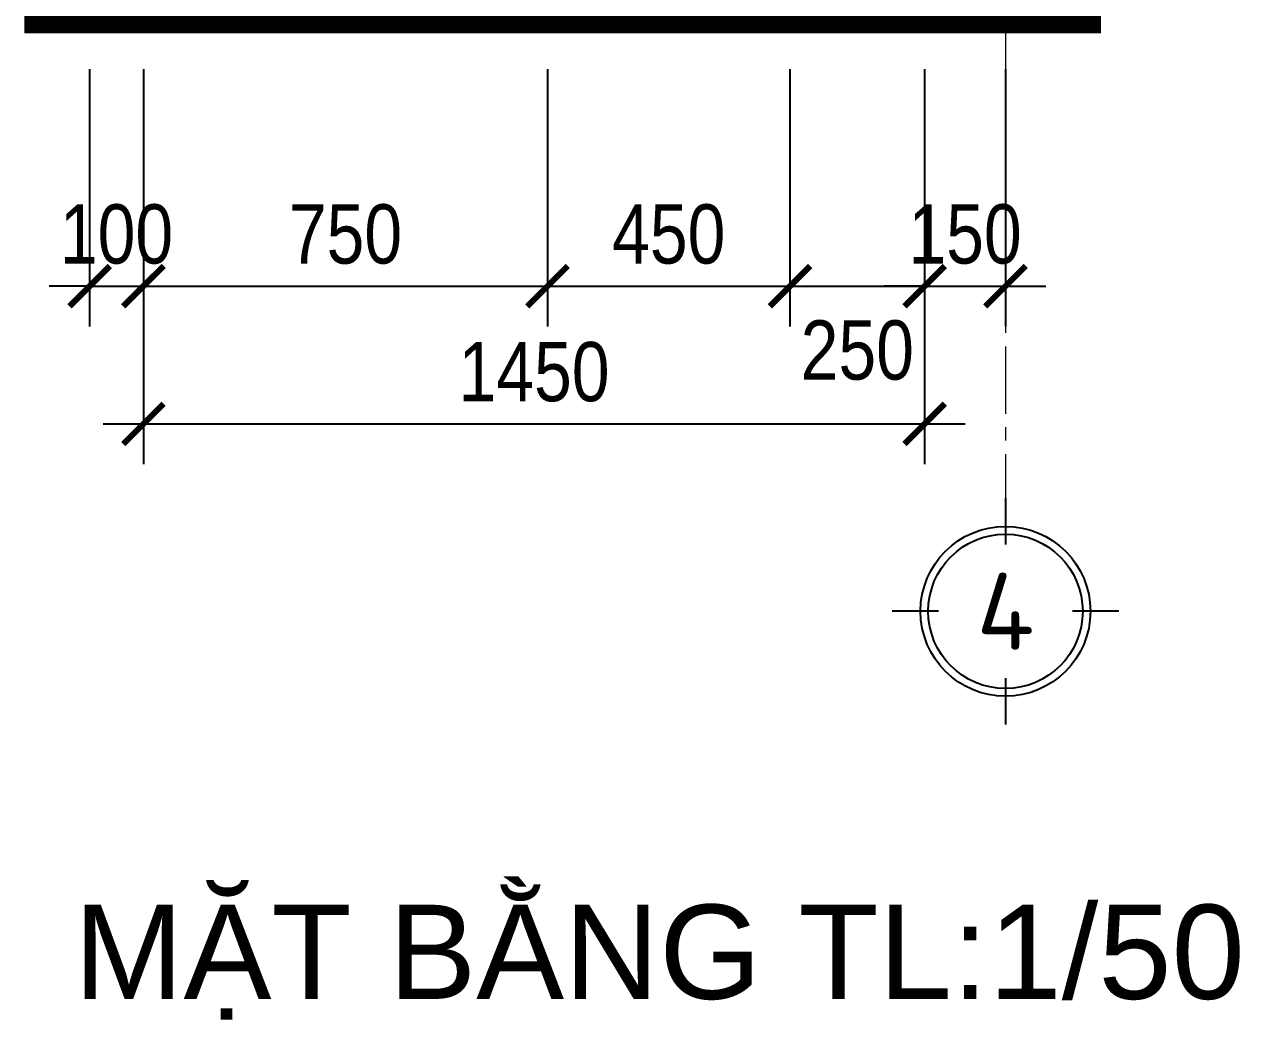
# Model space of a CAD drawing. Header units: inches. Extents: x 236662 to 497023, y -248575 to 81795.
# Drawn here: x 289287 to 291543, y -228964 to -227116 of the extents above; entities that cross this region are included whole.
import ezdxf
from ezdxf.enums import TextEntityAlignment as Align

# ---------------------------------------------------------------- set-up
doc = ezdxf.new("R2010")
doc.units = ezdxf.units.IN
doc.header["$LTSCALE"] = 10
doc.header["$MEASUREMENT"] = 0
doc.linetypes.add('ACAD_ISO02W100', pattern=[15, 12, -3])
doc.linetypes.add('CENTER', pattern=[2, 1.25, -0.25, 0.25, -0.25])
for name, color, linetype in [('01. HP_TEXT', 9, 'Continuous'), ('07. HP_KY HIEU', 43, 'Continuous'), ('07. HP_KY HIEU @ 1', 43, 'Continuous'), ('08. HP_DIM', 118, 'Continuous'), ('TEXT', 2, 'Continuous')]:
    doc.layers.add(name, color=color, linetype=linetype)
doc.layers.add('05. HP_TRUC', color=251, linetype='CENTER', lineweight=5)
doc.styles.add('ISOCP50', font='isocpeur.ttf')
doc.styles.add('TEXT (none)', font='arial.ttf')
doc.styles.add('text2', font='VHELVCN.TTF')
doc.dimstyles.new('AL-100 (1-50)', dxfattribs={"dimscale": 0.5, "dimtxt": 220, "dimasz": 150, "dimexe": 150, "dimexo": 150, "dimgap": 80, "dimtad": 1, "dimdec": 0, "dimzin": 9, "dimtxsty": 'text2', "dimblk": 'ARCHTICK', "dimcen": 1, "dimdle": 150, "dimclrd": 256, "dimclre": 256, "dimclrt": 7, "dimadec": 0, "dimazin": 0, "dimtfac": 1, "dimtdec": 0, "dimtix": 1, "dimtmove": 2, "dimatfit": 3, "dimldrblk": 'ARCHTICK', "dimfxl": 1, "dimtolj": 1, "dimtzin": 0, "dimlwd": -1, "dimlwe": -1, "dimarcsym": 0})

# ---------------------------------------------------------------- blocks, each defined once
blk = doc.blocks.new('grid test1')
at = {"ltscale": 20}
for p, q in [((0, 440), (0, 260)), ((-260, 0), (-440, 0)), ((440, 0), (260, 0)), ((0, -260), (0, -440))]:
    blk.add_line(p, q, dxfattribs=at)
at = {"color": 251, "ltscale": 20, "true_color": 0x636466}
for radius in [330, 300]:
    blk.add_circle((0, 0), radius, dxfattribs=at)
at = {"layer": '01. HP_TEXT', "color": 2, "ltscale": 20, "true_color": 0xf1eb1f, "style": 'ISOCP50'}
blk.add_attdef('GRID', text='', height=300, dxfattribs=at).set_placement((-36.9, 0.3), align=Align.MIDDLE_CENTER)
blk = doc.blocks.new('_ArchTick')
at = {"color": 0, "linetype": 'ByBlock', "const_width": 0.15}
blk.add_lwpolyline([(-0.5, -0.5), (0.5, 0.5)], dxfattribs=at)
blk = doc.blocks.new('*D874')
at = {"layer": '08. HP_DIM', "transparency": 16777216}
for p, q in [((289408.5, -227199.2), (289408.5, -227677.2)), ((289508.5, -227199.2), (289508.5, -227677.2)), ((289408.5, -227602.2), (289333.5, -227602.2)), ((289408.5, -227602.2), (289508.5, -227602.2)), ((289508.5, -227602.2), (289583.5, -227602.2))]:
    blk.add_line(p, q, dxfattribs=at)
at = {"layer": 'Defpoints', "color": 0, "transparency": 16777216}
for p in [(289408.5, -227124.2), (289508.5, -227124.2), (289508.5, -227602.2)]:
    blk.add_point(p, dxfattribs=at)
at = {"layer": '08. HP_DIM', "transparency": 16777216, "xscale": 75, "yscale": 75, "zscale": 75}
blk.add_blockref('_ArchTick', (289408.5, -227602.2), dxfattribs=at)
at = {"layer": '08. HP_DIM', "transparency": 16777216, "xscale": 75, "yscale": 75, "zscale": 75, "rotation": 180}
blk.add_blockref('_ArchTick', (289508.5, -227602.2), dxfattribs=at)
at = {"layer": '08. HP_DIM', "color": 7, "transparency": 16777216, "insert": (289458.5, -227506), "char_height": 110, "attachment_point": 5, "style": 'text2'}
blk.add_mtext('\\A1;100', dxfattribs=at)
blk = doc.blocks.new('*D875')
at = {"layer": '08. HP_DIM', "transparency": 16777216}
for p, q in [((289508.5, -227199.2), (289508.5, -227677.2)), ((290258.5, -227199.2), (290258.5, -227677.2)), ((289433.5, -227602.2), (290333.5, -227602.2))]:
    blk.add_line(p, q, dxfattribs=at)
at = {"layer": 'Defpoints', "color": 0, "transparency": 16777216}
for p in [(289508.5, -227124.2), (290258.5, -227124.2), (290258.5, -227602.2)]:
    blk.add_point(p, dxfattribs=at)
at = {"layer": '08. HP_DIM', "transparency": 16777216, "xscale": 75, "yscale": 75, "zscale": 75, "rotation": 180}
blk.add_blockref('_ArchTick', (289508.5, -227602.2), dxfattribs=at)
at = {"layer": '08. HP_DIM', "transparency": 16777216, "xscale": 75, "yscale": 75, "zscale": 75}
blk.add_blockref('_ArchTick', (290258.5, -227602.2), dxfattribs=at)
at = {"layer": '08. HP_DIM', "color": 7, "transparency": 16777216, "insert": (289883.5, -227506), "char_height": 110, "attachment_point": 5, "style": 'text2'}
blk.add_mtext('\\A1;750', dxfattribs=at)
blk = doc.blocks.new('*D864')
at = {"layer": '08. HP_DIM', "transparency": 16777216}
for p, q in [((290258.5, -227199.2), (290258.5, -227677.2)), ((290708.5, -227199.2), (290708.5, -227677.2)), ((290183.5, -227602.2), (290783.5, -227602.2))]:
    blk.add_line(p, q, dxfattribs=at)
at = {"layer": 'Defpoints', "color": 0, "transparency": 16777216}
for p in [(290258.5, -227124.2), (290708.5, -227124.2), (290708.5, -227602.2)]:
    blk.add_point(p, dxfattribs=at)
at = {"layer": '08. HP_DIM', "transparency": 16777216, "xscale": 75, "yscale": 75, "zscale": 75, "rotation": 180}
blk.add_blockref('_ArchTick', (290258.5, -227602.2), dxfattribs=at)
at = {"layer": '08. HP_DIM', "transparency": 16777216, "xscale": 75, "yscale": 75, "zscale": 75}
blk.add_blockref('_ArchTick', (290708.5, -227602.2), dxfattribs=at)
at = {"layer": '08. HP_DIM', "color": 7, "transparency": 16777216, "insert": (290483.5, -227506), "char_height": 110, "attachment_point": 5, "style": 'text2'}
blk.add_mtext('\\A1;450', dxfattribs=at)
blk = doc.blocks.new('*D865')
at = {"layer": '08. HP_DIM', "transparency": 16777216}
for p, q in [((290708.5, -227199.2), (290708.5, -227677.2)), ((290958.5, -227199.2), (290958.5, -227677.2)), ((290633.5, -227602.2), (291033.5, -227602.2))]:
    blk.add_line(p, q, dxfattribs=at)
at = {"layer": 'Defpoints', "color": 0, "transparency": 16777216}
for p in [(290708.5, -227124.2), (290958.5, -227124.2), (290958.5, -227602.2)]:
    blk.add_point(p, dxfattribs=at)
at = {"layer": '08. HP_DIM', "transparency": 16777216, "xscale": 75, "yscale": 75, "zscale": 75, "rotation": 180}
blk.add_blockref('_ArchTick', (290708.5, -227602.2), dxfattribs=at)
at = {"layer": '08. HP_DIM', "transparency": 16777216, "xscale": 75, "yscale": 75, "zscale": 75}
blk.add_blockref('_ArchTick', (290958.5, -227602.2), dxfattribs=at)
at = {"layer": '08. HP_DIM', "color": 7, "transparency": 16777216, "insert": (290833.5, -227721.5), "char_height": 110, "attachment_point": 5, "style": 'text2'}
blk.add_mtext('\\A1;250', dxfattribs=at)
blk = doc.blocks.new('*D866')
at = {"layer": '08. HP_DIM', "transparency": 16777216}
for p, q in [((290958.5, -227199.2), (290958.5, -227677.2)), ((291108.5, -227199.2), (291108.5, -227677.2)), ((290958.5, -227602.2), (290883.5, -227602.2)), ((290958.5, -227602.2), (291108.5, -227602.2)), ((291108.5, -227602.2), (291183.5, -227602.2))]:
    blk.add_line(p, q, dxfattribs=at)
at = {"layer": 'Defpoints', "color": 0, "transparency": 16777216}
for p in [(290958.5, -227124.2), (291108.5, -227124.2), (291108.5, -227602.2)]:
    blk.add_point(p, dxfattribs=at)
at = {"layer": '08. HP_DIM', "transparency": 16777216, "xscale": 75, "yscale": 75, "zscale": 75}
blk.add_blockref('_ArchTick', (290958.5, -227602.2), dxfattribs=at)
at = {"layer": '08. HP_DIM', "transparency": 16777216, "xscale": 75, "yscale": 75, "zscale": 75, "rotation": 180}
blk.add_blockref('_ArchTick', (291108.5, -227602.2), dxfattribs=at)
at = {"layer": '08. HP_DIM', "color": 7, "transparency": 16777216, "insert": (291033.5, -227506), "char_height": 110, "attachment_point": 5, "style": 'text2'}
blk.add_mtext('\\A1;150', dxfattribs=at)
blk = doc.blocks.new('*D867')
at = {"layer": '08. HP_DIM', "transparency": 16777216}
for p, q in [((289508.5, -227199.2), (289508.5, -227932.9)), ((290958.5, -227199.2), (290958.5, -227932.9)), ((289433.5, -227857.9), (291033.5, -227857.9))]:
    blk.add_line(p, q, dxfattribs=at)
at = {"layer": 'Defpoints', "color": 0, "transparency": 16777216}
for p in [(289508.5, -227124.2), (290958.5, -227124.2), (290958.5, -227857.9)]:
    blk.add_point(p, dxfattribs=at)
at = {"layer": '08. HP_DIM', "transparency": 16777216, "xscale": 75, "yscale": 75, "zscale": 75, "rotation": 180}
blk.add_blockref('_ArchTick', (289508.5, -227857.9), dxfattribs=at)
at = {"layer": '08. HP_DIM', "transparency": 16777216, "xscale": 75, "yscale": 75, "zscale": 75}
blk.add_blockref('_ArchTick', (290958.5, -227857.9), dxfattribs=at)
at = {"layer": '08. HP_DIM', "color": 7, "transparency": 16777216, "insert": (290233.5, -227761.7), "char_height": 110, "attachment_point": 5, "style": 'text2'}
blk.add_mtext('\\A1;1450', dxfattribs=at)

msp = doc.modelspace()

# ---------------------------------------------------------------- linework, layer by layer
at = {"layer": '05. HP_TRUC', "ltscale": 10}
msp.add_line((291108.5, -225114.1), (291108.5, -227995.8), dxfattribs=at)
at = {"layer": '07. HP_KY HIEU', "linetype": 'ACAD_ISO02W100', "ltscale": 5, "const_width": 50, "elevation": -6.3}
msp.add_lwpolyline([(289312.4, -225412.6), (291261, -225412.6), (291261, -227107.6), (289312.4, -227107.6)], close=True, dxfattribs=at)

# ---------------------------------------------------------------- block references
at = {"layer": '07. HP_KY HIEU @ 1', "ltscale": 20}
ref = msp.add_blockref('grid test1', (291108.5, -228206), dxfattribs=dict(at, xscale=0.477750000078231, yscale=0.477750000078231, zscale=0.477750000078231))
ref.add_attrib('GRID', '4', dxfattribs={"layer": 'TEXT', "ltscale": 20, "height": 143.3, "style": 'ISOCP50'}).set_placement((291108.5, -228206), align=Align.MIDDLE_CENTER)

# ---------------------------------------------------------------- texts
at = {"layer": '01. HP_TEXT', "style": 'TEXT (none)'}
msp.add_text('MẶT BẰNG TL:1/50', height=175, dxfattribs=at).set_placement((289379.3, -228925.8, -234.4))

# ---------------------------------------------------------------- dimensions: what is measured, and where the dimension line sits
at = {"layer": '08. HP_DIM'}
for base, p1, p2, picture, middle in [((289508.5, -227602.2), (289408.5, -227124.2), (289508.5, -227124.2), '*D874', (289458.5, -227506)), ((290258.5, -227602.2), (289508.5, -227124.2), (290258.5, -227124.2), '*D875', (289883.5, -227506)), ((290958.5, -227857.9), (289508.5, -227124.2), (290958.5, -227124.2), '*D867', (290233.5, -227761.7)), ((290708.5, -227602.2), (290258.5, -227124.2), (290708.5, -227124.2), '*D864', (290483.5, -227506)), ((291108.5, -227602.2), (290958.5, -227124.2), (291108.5, -227124.2), '*D866', (291033.5, -227506))]:
    dim = msp.add_linear_dim(base=base, p1=p1, p2=p2, dimstyle='AL-100 (1-50)', dxfattribs=at)
    dim.commit()
    dim.dimension.update_dxf_attribs({"geometry": picture, "text_midpoint": middle})
dim = msp.add_linear_dim(base=(290958.5, -227602.2), p1=(290708.5, -227124.2), p2=(290958.5, -227124.2), dimstyle='AL-100 (1-50)', dxfattribs=at)
dim.commit()
dim.dimension.update_dxf_attribs({"geometry": '*D865', "text_midpoint": (290833.5, -227721.5), "dimtype": 160})

doc.saveas('drawing.dxf')
